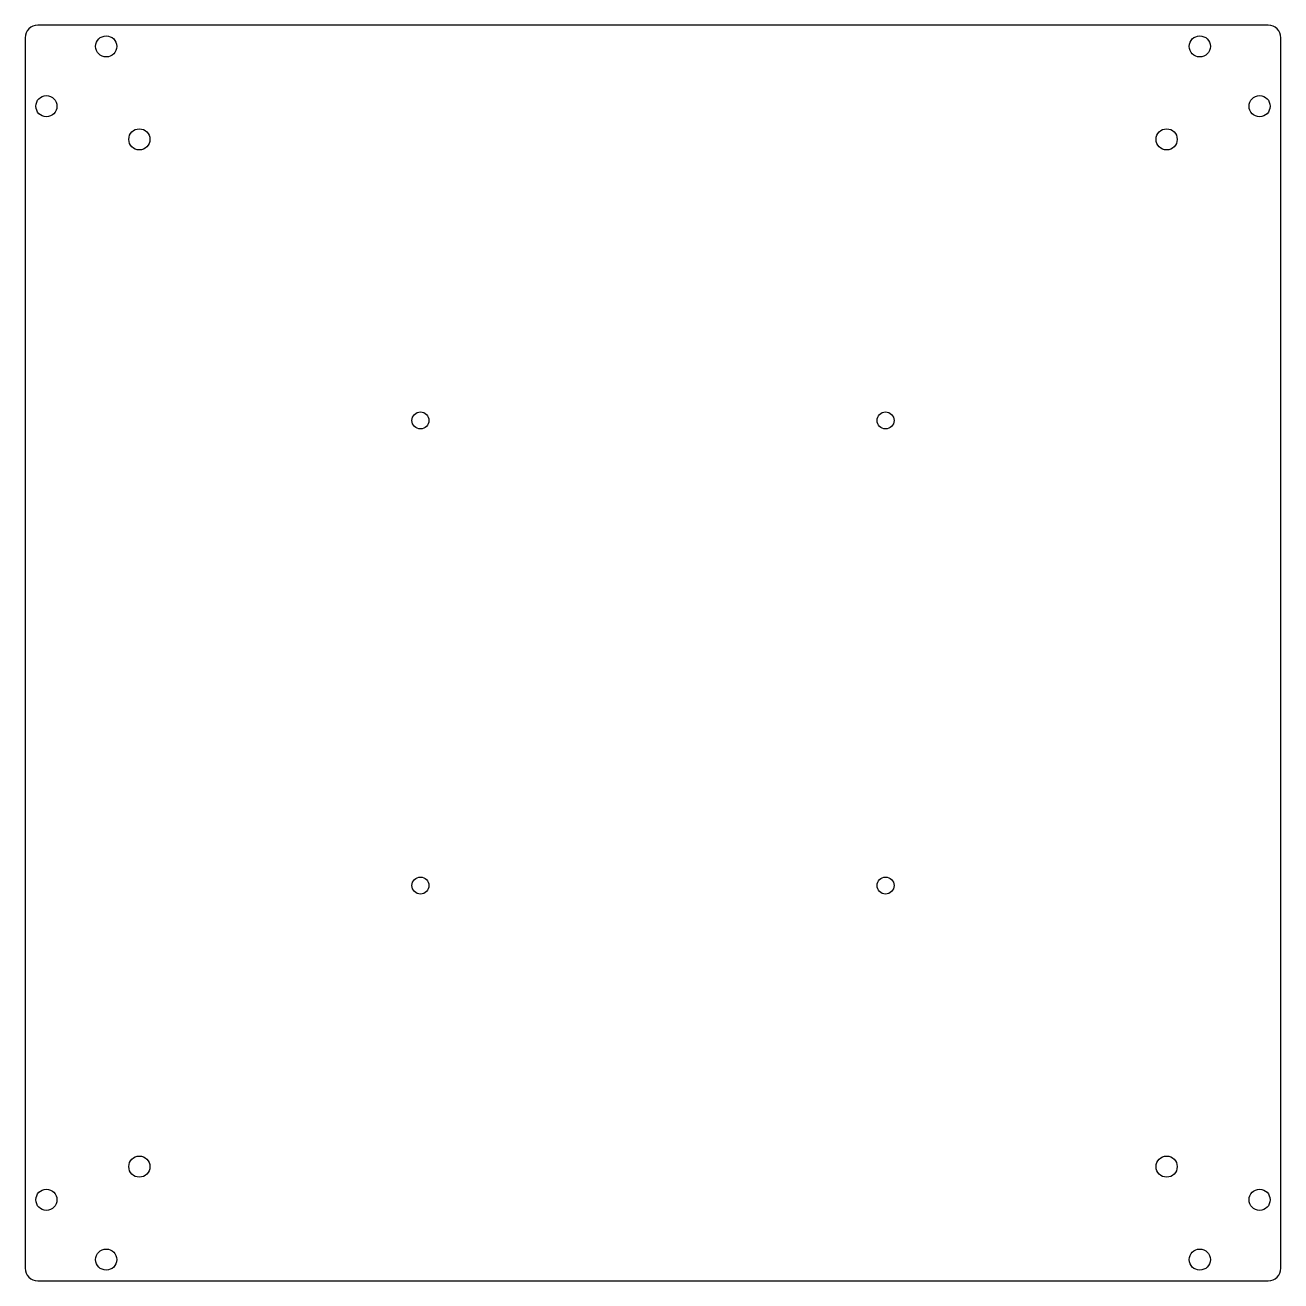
# Model space of a CAD drawing. Header units: millimetres. Extents: x -3 to 294, y -297 to 0.
import ezdxf

# ---------------------------------------------------------------- set-up
doc = ezdxf.new("R2010")
doc.units = ezdxf.units.MM

msp = doc.modelspace()

# ---------------------------------------------------------------- linework, layer by layer
msp.add_lwpolyline([(291, 0), (0, 0, 0.414214), (-3, -3), (-3, -294, 0.414214), (0, -297), (291, -297, 0.414214), (294, -294), (294, -3, 0.414214)], format="xyb", close=True)
for centre, radius in [((16.18, -5.04), 2.5), ((274.82, -5.04), 2.5), ((2.04, -19.18), 2.5), ((288.96, -19.18), 2.5), ((24.03, -27.03), 2.5), ((266.97, -27.03), 2.5), ((90.5, -93.5), 2), ((200.5, -93.5), 2), ((90.5, -203.5), 2), ((200.5, -203.5), 2), ((24.03, -269.97), 2.5), ((266.97, -269.97), 2.5), ((2.04, -277.82), 2.5), ((288.96, -277.82), 2.5), ((16.18, -291.96), 2.5), ((274.82, -291.96), 2.5)]:
    msp.add_circle(centre, radius)

doc.saveas('drawing.dxf')
